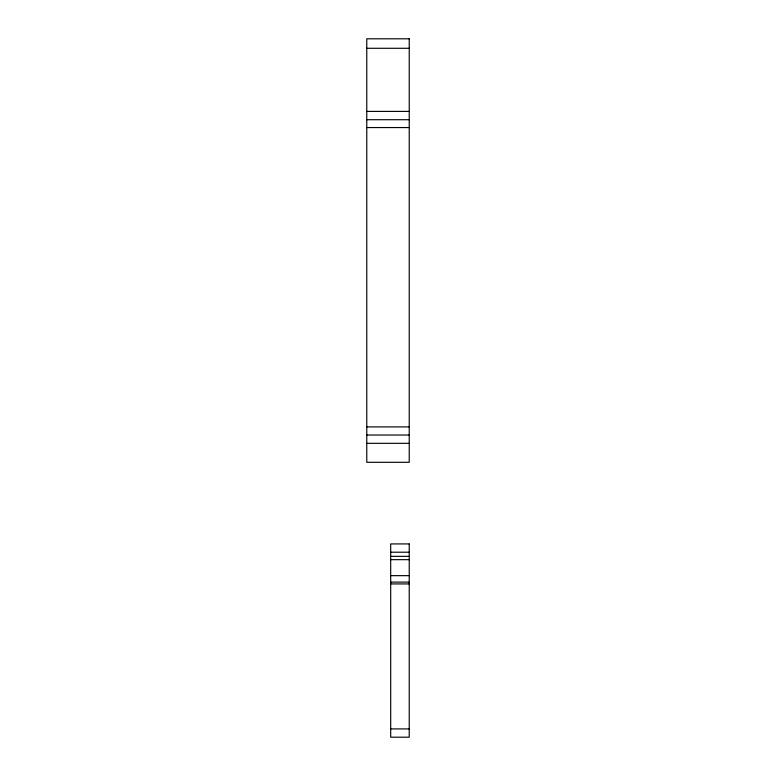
<?xml version="1.0" encoding="UTF-8"?>
<svg xmlns="http://www.w3.org/2000/svg" width="776" height="776" viewBox="0 0 776 776"><rect width="100%" height="100%" fill="white"/><g stroke="black" fill="none" stroke-linecap="round" stroke-linejoin="round"><path stroke-width="1.16" d="M366.767 48.287L409.233 48.287M366.767 111.404L409.233 111.404M366.767 119.708L409.233 119.708M366.767 127.555L409.233 127.555M366.767 426.897L409.233 426.897M366.767 435.035L409.233 435.035M366.767 443.329L409.233 443.329M390.687 552.211L409.233 552.211M390.687 556.363L409.233 556.363M390.687 559.661L409.233 559.661M390.687 575.647L409.233 575.647M390.687 582.116L409.233 582.116M390.687 583.93L409.233 583.93M390.687 728.916L409.233 728.916M409.233 38.8L366.767 38.8L366.767 462.302L409.233 462.302L409.233 38.8M409.233 543.928L390.687 543.928L390.687 737.2L409.233 737.2L409.233 543.928"/></g></svg>
